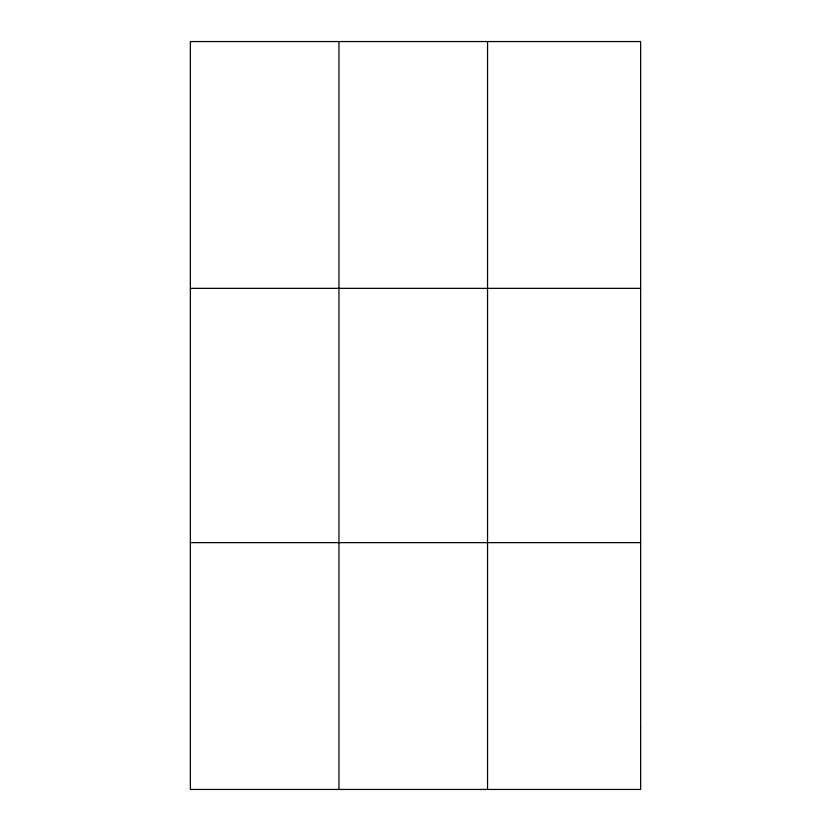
<?xml version="1.0" encoding="UTF-8"?>
<svg xmlns="http://www.w3.org/2000/svg" width="831" height="831" viewBox="0 0 831 831"><rect width="100%" height="100%" fill="white"/><g stroke="black" fill="none" stroke-linecap="round" stroke-linejoin="round"><path stroke-width="1.25" d="M338.955 789.45L338.955 41.55M487.548 789.45L487.548 41.55M190.361 288.357L640.639 288.357M190.361 542.643L640.639 542.643M640.639 727.748L640.639 789.45L190.361 789.45L190.361 41.55L640.639 41.55L640.639 727.748"/></g></svg>
